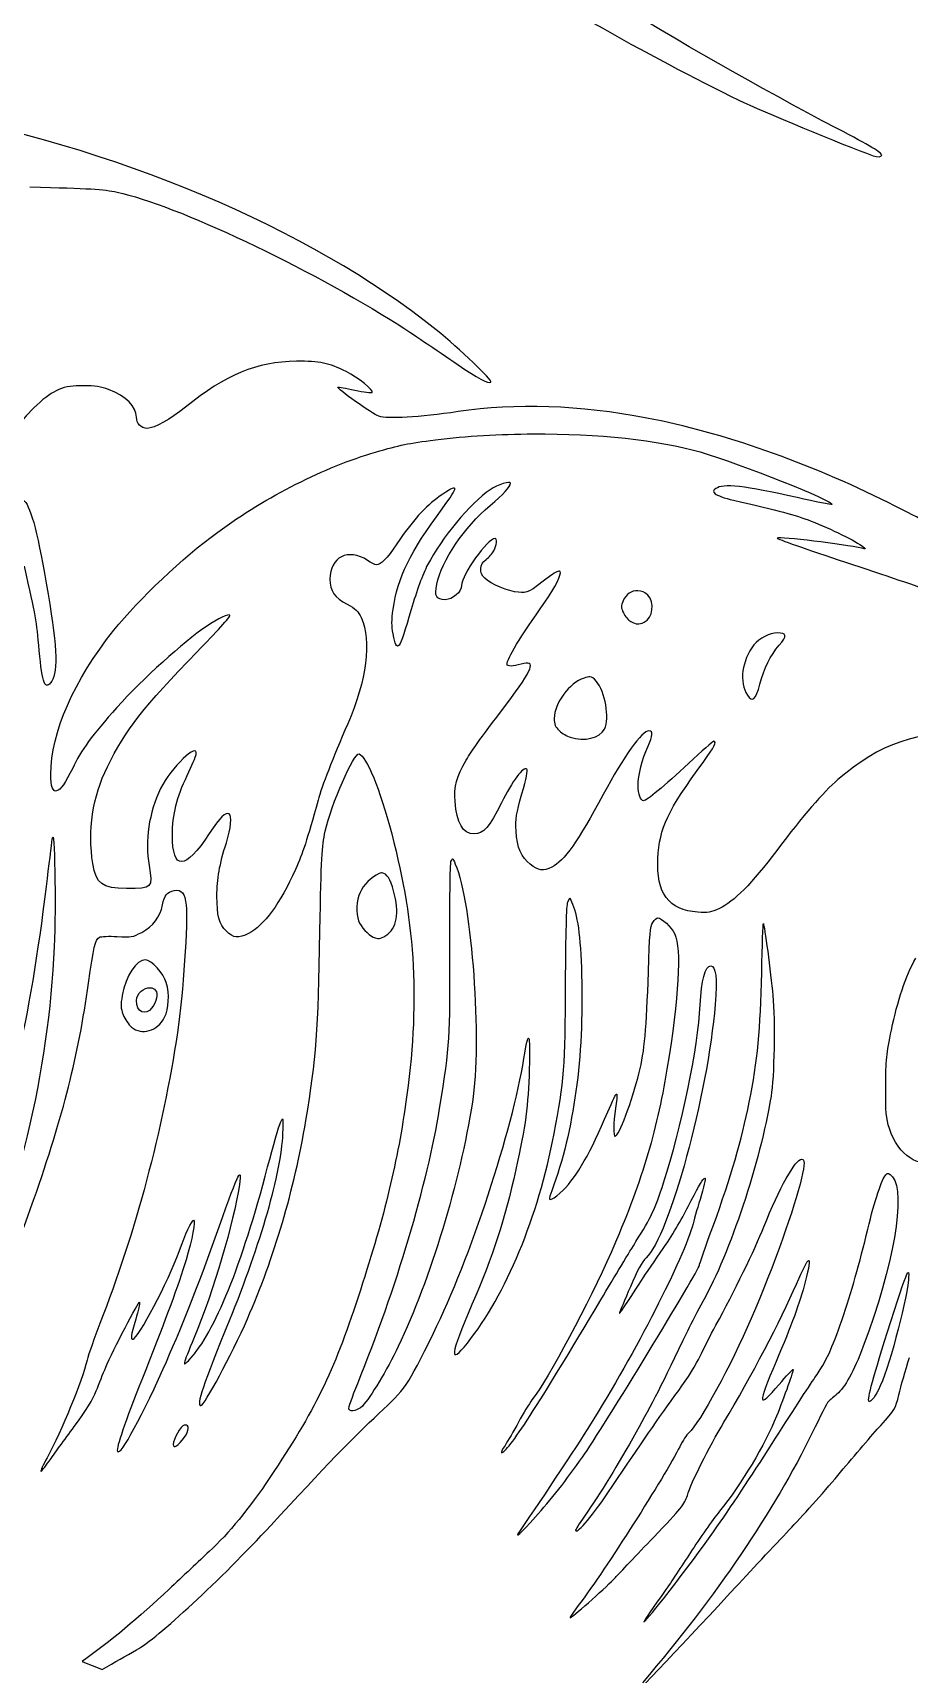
# Model space of a CAD drawing. Extents: x 61 to 2916, y 182 to 2969.
# Drawn here: x 2101 to 2477, y 1469 to 2173 of the extents above; entities that cross this region are included whole.
import ezdxf

# ---------------------------------------------------------------- set-up
doc = ezdxf.new("R2010")
doc.units = 0
doc.layers.add('Layer_1', color=7, linetype='CONTINUOUS')

msp = doc.modelspace()

# ---------------------------------------------------------------- linework, layer by layer
at = {"layer": 'Layer_1', "color": 7}
for points in [[(2315.228407, 2001.049758), (2315.229909, 2001.049843)], [(2250.096945, 1812.680553), (2250.096945, 1812.681999)], [(2330.046961, 1800.178054), (2330.846759, 1802.053065), (2332.028923, 1799.29761)], [(2476.160734, 1641.341642), (2476.159657, 1641.341642)], [(2165.830034, 1575.843603), (2165.828617, 1575.842355)]]:
    msp.add_lwpolyline(points, dxfattribs=at)
for points in [[(2315.229909, 2001.049843)], [(2360.052743, 1933.762031)], [(2419.962205, 1915.674071)], [(2339.496622, 1896.843376)], [(2280.576059, 1818.690815)], [(2148.887644, 1775.423611)], [(2150.920828, 1763.43529)], [(2165.828617, 1575.842355)]]:
    msp.add_lwpolyline(points, close=True, dxfattribs=at)
for points in [[(2445.619599, 2132.070328), (2377.638402, 2167.66775), (2307.848299, 2210.785539), (2262.244007, 2245.364641)], [(2285.494099, 2211.195657), (2313.579885, 2192.098334), (2366.180785, 2162.240435), (2403.391012, 2144.274054)], [(2403.391012, 2144.274054), (2413.42036, 2139.431444), (2447.297573, 2125.385844), (2460.994652, 2120.391211)], [(2273.603432, 2045.648597), (2218.575614, 2089.687763), (2136.170816, 2124.320977), (2048.611511, 2140.208961)], [(2464.744673, 2120.603526), (2464.744673, 2121.689454), (2459.925307, 2124.579441), (2445.619599, 2132.070328)], [(2460.994652, 2120.391211), (2462.862519, 2119.710128), (2464.744673, 2119.81708), (2464.744673, 2120.603526)], [(2099.241078, 2106.977398), (2125.106479, 2106.37614), (2130.673911, 2106.044769), (2136.741205, 2104.747943)], [(2136.741205, 2104.747943), (2161.664906, 2099.420238), (2218.506392, 2072.616112), (2257.491595, 2047.806336)], [(2257.491595, 2047.806336), (2262.604292, 2044.55306), (2273.582654, 2037.187805), (2282.991666, 2030.698346)], [(2297.038088, 2023.232064), (2297.834059, 2024.036), (2283.620534, 2037.631967), (2273.603432, 2045.648597)], [(2213.616443, 2032.196942), (2196.407056, 2031.992564), (2183.474597, 2026.633422), (2165.991298, 2012.461)], [(2234.991524, 2027.767199), (2227.387025, 2031.545199), (2223.66535, 2032.316055), (2213.616443, 2032.196942)], [(2282.991666, 2030.698346), (2291.148697, 2025.072718), (2296.201242, 2022.386741), (2297.038088, 2023.232064)], [(2122.116145, 2021.740865), (2113.720494, 2021.819669), (2109.33191, 2019.999877), (2102.359737, 2013.545057)], [(2133.030728, 2020.054784), (2129.93245, 2021.262064), (2127.137509, 2021.692705), (2122.116145, 2021.740865)], [(2248.907524, 2008.665624), (2246.312114, 2009.521973), (2230.829826, 2020.518052), (2231.407019, 2021.094876)], [(2231.407019, 2021.094876), (2231.545633, 2021.23349), (2234.800951, 2020.664915), (2238.643353, 2019.832179)], [(2246.122816, 2018.8229), (2246.976189, 2019.697334), (2240.077518, 2025.240672), (2234.991524, 2027.767199)], [(2144.986819, 2008.233481), (2144.978315, 2012.756144), (2140.562405, 2017.120322), (2133.030728, 2020.054784)], [(2238.643353, 2019.832179), (2242.485472, 2018.999613), (2245.850718, 2018.545104), (2246.122816, 2018.8229)], [(2363.920148, 2007.849697), (2335.107528, 2013.361768), (2307.677029, 2014.29641), (2282.991666, 2010.60654)], [(2102.359737, 2013.545057), (2094.695171, 2006.449151), (2092.742604, 2002.883779), (2091.325021, 1993.407727)], [(2149.618673, 2003.430244), (2146.978447, 2003.430244), (2144.986819, 2005.489507), (2144.986819, 2008.233481)], [(2165.991298, 2012.461), (2159.787429, 2007.431727), (2152.531224, 2003.430244), (2149.618673, 2003.430244)], [(2282.991666, 2010.60654), (2266.188457, 2008.09532), (2252.925335, 2007.339629), (2248.907524, 2008.665624)], [(2467.76908, 1971.451173), (2432.791965, 1988.898472), (2396.510228, 2001.615215), (2363.920148, 2007.849697)], [(2273.228294, 1998.487655), (2286.492238, 2000.155594), (2300.922132, 2000.990117), (2315.228407, 2001.049758)], [(2315.229909, 2001.049843), (2342.542317, 2001.163512), (2369.400414, 1998.452052), (2386.811203, 1993.325636)], [(2179.851568, 1958.926535), (2200.984542, 1974.341415), (2225.660805, 1986.849584), (2247.548052, 1993.240568)], [(2247.548052, 1993.240568), (2257.912938, 1996.267128), (2261.668062, 1997.033789), (2273.228294, 1998.487655)], [(2386.811203, 1993.325636), (2404.015572, 1988.259824), (2444.634585, 1972.082337), (2443.357261, 1970.805099)], [(2276.16681, 1968.924135), (2283.671841, 1979.02795), (2283.403201, 1980.1651), (2274.920214, 1974.207846)], [(2305.475466, 1979.870948), (2305.475466, 1981.073975), (2299.959285, 1979.312436), (2296.684919, 1977.064299)], [(2296.693678, 1970.334744), (2302.441705, 1975.175201), (2305.475466, 1978.470033), (2305.475466, 1979.870948)], [(2428.426058, 1973.739165), (2405.840097, 1978.837546), (2396.609753, 1979.859269), (2393.556802, 1977.596137)], [(2096.410874, 1972.578997), (2099.237648, 1971.06617), (2102.211031, 1960.369403), (2106.298603, 1937.018369)], [(2274.920214, 1974.207846), (2268.993263, 1970.045411), (2263.288436, 1963.680733), (2256.700415, 1953.883061)], [(2296.684919, 1977.064299), (2288.248731, 1971.271343), (2275.818941, 1956.349381), (2269.882608, 1944.887398)], [(2393.556802, 1977.596137), (2392.240388, 1976.620449), (2392.212183, 1976.403343), (2393.26384, 1975.334366)], [(2393.26384, 1975.334366), (2393.903367, 1974.684182), (2397.44728, 1973.464288), (2401.138879, 1972.624437)], [(2401.138879, 1972.624437), (2421.209679, 1968.057978), (2427.322414, 1966.407897), (2434.475863, 1963.619986)], [(2443.357261, 1970.805099), (2443.161386, 1970.609224), (2436.442461, 1971.929493), (2428.426058, 1973.739165)], [(2255.102293, 1925.815048), (2257.085985, 1939.53523), (2262.368562, 1950.347793), (2276.16681, 1968.924135)], [(2273.814273, 1936.54654), (2275.904519, 1946.733439), (2285.507252, 1960.914649), (2296.693678, 1970.334744)], [(2493.742339, 1957.688868), (2488.854573, 1960.628632), (2479.047603, 1965.825347), (2467.76908, 1971.451173)], [(2135.287935, 1916.798976), (2146.093581, 1930.264067), (2164.79564, 1947.944261), (2179.851568, 1958.926535)], [(2434.475863, 1963.619986), (2442.589637, 1960.457674), (2454.102529, 1954.808661), (2456.655164, 1952.737605)], [(2244.149556, 1946.766831), (2235.913496, 1952.192331), (2227.898, 1948.218316), (2228.011386, 1938.767294)], [(2256.700415, 1953.883061), (2252.373938, 1947.44865), (2249.899625, 1944.924079), (2247.920129, 1944.924079)], [(2298.892463, 1956.174114), (2295.604547, 1956.174114), (2284.475409, 1940.647548), (2284.475409, 1936.060255)], [(2294.987216, 1947.182845), (2296.230722, 1948.068391), (2297.749615, 1949.761445), (2298.362212, 1950.946075)], [(2298.362212, 1950.946075), (2299.554411, 1953.2515), (2299.850604, 1956.174114), (2298.892463, 1956.174114)], [(2419.902138, 1956.335292), (2419.517164, 1956.104835), (2432.679769, 1951.466291), (2449.15223, 1946.027184)], [(2456.225941, 1951.989115), (2448.554912, 1953.730698), (2421.048728, 1957.021846), (2419.902138, 1956.335292)], [(2456.655164, 1952.737605), (2458.047547, 1951.607429), (2458.030595, 1951.579451), (2456.225941, 1951.989115)], [(2103.267847, 1908.093411), (2102.073011, 1921.449822), (2101.930513, 1922.261922), (2096.92508, 1944.338184)], [(2247.920129, 1944.924079), (2247.384096, 1944.924079), (2245.687668, 1945.753725), (2244.149556, 1946.766831)], [(2269.882608, 1944.887398), (2267.78913, 1940.845181), (2265.183686, 1933.735924), (2262.833785, 1925.648115)], [(2294.415863, 1939.098353), (2291.871704, 1941.488222), (2292.130082, 1945.148385), (2294.987216, 1947.182845)], [(2449.15223, 1946.027184), (2465.624663, 1940.588021), (2481.88308, 1935.086211), (2485.282681, 1933.801546)], [(2106.298603, 1937.018369), (2110.843688, 1911.053981), (2111.487579, 1899.339686), (2108.608676, 1894.946397)], [(2228.011386, 1938.767294), (2228.072898, 1933.675999), (2230.076007, 1930.733571), (2235.354672, 1927.983105)], [(2277.499778, 1929.924022), (2273.58101, 1929.924022), (2272.758932, 1931.404222), (2273.814273, 1936.54654)], [(2308.851965, 1933.082196), (2304.721646, 1933.422921), (2297.05691, 1936.617407), (2294.415863, 1939.098353)], [(2322.769467, 1940.252596), (2313.051166, 1932.861546), (2312.840948, 1932.75312), (2308.851965, 1933.082196)], [(2320.121049, 1928.799032), (2324.619363, 1935.168104), (2327.589599, 1941.110391), (2326.71284, 1941.987065)], [(2326.71284, 1941.987065), (2326.254505, 1942.445768), (2324.826888, 1941.817552), (2322.769467, 1940.252596)], [(2284.475409, 1936.060255), (2284.475409, 1933.337598), (2280.595107, 1929.924022), (2277.499778, 1929.924022)], [(2353.773076, 1929.461208), (2352.808047, 1927.152637), (2352.825366, 1926.580377), (2353.934085, 1924.243374)], [(2360.052829, 1933.762031), (2357.495545, 1933.834881), (2354.960031, 1932.301843), (2353.773076, 1929.461208)], [(2364.393082, 1931.832793), (2363.129931, 1933.095944), (2361.587114, 1933.718434), (2360.052743, 1933.762031)], [(2362.740761, 1920.257566), (2366.554534, 1921.995153), (2367.513469, 1928.712405), (2364.393082, 1931.832793)], [(2171.028762, 1907.567498), (2179.006614, 1915.766765), (2185.33362, 1922.799288), (2185.089896, 1923.194467)], [(2185.089896, 1923.194467), (2184.587312, 1924.007786), (2180.105298, 1921.901609), (2174.976557, 1918.442537)], [(2235.354672, 1927.983105), (2239.098372, 1926.032551), (2240.063629, 1925.092892), (2241.468909, 1922.034299)], [(2255.102293, 1915.278439), (2254.421976, 1918.674667), (2254.421664, 1921.107906), (2255.102293, 1925.815048)], [(2262.833785, 1925.648115), (2257.604925, 1907.652339), (2256.839908, 1906.625656), (2255.102293, 1915.278439)], [(2303.975452, 1902.19733), (2303.975452, 1904.636862), (2309.595977, 1913.897537), (2320.121049, 1928.799032)], [(2353.934085, 1924.243374), (2354.619221, 1922.799996), (2356.063562, 1921.13903), (2357.143566, 1920.552002)], [(2108.226338, 1855.046791), (2108.226338, 1872.75913), (2118.187881, 1895.489602), (2135.287935, 1916.798976)], [(2174.976557, 1918.442537), (2164.979326, 1911.699716), (2147.750182, 1896.086693), (2136.625325, 1883.690437)], [(2241.468909, 1922.034299), (2245.912598, 1912.361891), (2243.717782, 1895.318984), (2235.627139, 1876.673845)], [(2357.143566, 1920.552002), (2359.557614, 1919.240095), (2360.409825, 1919.195393), (2362.740761, 1920.257566)], [(2419.962205, 1915.674071), (2416.693848, 1915.674071), (2412.170136, 1913.35025), (2409.916302, 1910.514858)], [(2420.734194, 1910.366889), (2424.227623, 1914.44848), (2424.048954, 1915.674071), (2419.962205, 1915.674071)], [(2409.916302, 1910.514858), (2404.737672, 1903.999291), (2403.482855, 1894.476156), (2407.080315, 1888.985968)], [(2412.46219, 1893.679334), (2414.24635, 1900.475107), (2416.971502, 1905.970907), (2420.734194, 1910.366889)], [(2108.608676, 1894.946397), (2105.806393, 1890.669271), (2104.549677, 1893.761539), (2103.267847, 1908.093411)], [(2132.512014, 1858.224098), (2140.33688, 1874.087109), (2147.981263, 1883.879735), (2171.028762, 1907.567498)], [(2303.88463, 1885.298962), (2315.221207, 1900.289636), (2316.677567, 1904.270426), (2310.101481, 1902.299944)], [(2310.101481, 1902.299944), (2306.487523, 1901.217248), (2303.975452, 1901.175097), (2303.975452, 1902.19733)], [(2336.999036, 1896.267743), (2330.850132, 1894.425529), (2324.232886, 1885.468701), (2324.232886, 1878.988368)], [(2339.496622, 1896.843376), (2338.913108, 1896.834872), (2338.168813, 1896.618304), (2336.999036, 1896.267743)], [(2342.291591, 1894.852655), (2340.994085, 1896.30465), (2340.469079, 1896.859874), (2339.496622, 1896.843376)], [(2345.773454, 1874.423923), (2348.091663, 1879.063685), (2346.133852, 1890.552512), (2342.291591, 1894.852655)], [(2407.080315, 1888.985968), (2409.247154, 1885.678777), (2410.692544, 1886.93966), (2412.46219, 1893.679334)], [(2136.625325, 1883.690437), (2125.884535, 1871.72227), (2121.313201, 1865.446912), (2117.473945, 1857.397882)], [(2286.485179, 1861.079134), (2289.230032, 1865.791492), (2291.064025, 1868.345601), (2303.88463, 1885.298962)], [(2235.627139, 1876.673845), (2229.162426, 1861.776544), (2224.55237, 1849.906797), (2222.887294, 1843.872951)], [(2324.232886, 1878.988368), (2324.232886, 1876.403475), (2324.66106, 1875.374864), (2326.428723, 1873.723735)], [(2326.428723, 1873.723735), (2327.637136, 1872.594975), (2329.746516, 1871.313059), (2331.116249, 1870.874538)], [(2331.116249, 1870.874538), (2337.138161, 1868.947257), (2343.848724, 1870.572137), (2345.773454, 1874.423923)], [(2364.873641, 1873.67393), (2361.862982, 1873.67393), (2354.213383, 1863.017301), (2345.222653, 1846.298848)], [(2364.387327, 1866.827247), (2366.593766, 1871.658292), (2366.736547, 1873.67393), (2364.873641, 1873.67393)], [(2506.47609, 1873.643174), (2479.802557, 1873.693347), (2463.811533, 1868.178668), (2445.963216, 1852.773454)], [(2170.5937, 1863.471101), (2171.655249, 1869.296231), (2159.634641, 1857.832746), (2155.338779, 1848.923767)], [(2360.225629, 1850.217305), (2360.225629, 1854.661448), (2361.922227, 1861.429753), (2364.387327, 1866.827247)], [(2392.613429, 1869.173916), (2392.2767, 1869.173916), (2387.467142, 1864.938885), (2381.925902, 1859.76221)], [(2388.343447, 1860.47419), (2392.885697, 1866.685996), (2394.107887, 1869.173916), (2392.613429, 1869.173916)], [(2166.770487, 1854.54877), (2168.730368, 1858.673731), (2170.452023, 1862.689076), (2170.5937, 1863.471101)], [(2225.956318, 1830.553136), (2228.430121, 1841.953776), (2238.282076, 1864.450559), (2240.483186, 1863.724632)], [(2240.483186, 1863.724632), (2243.737681, 1862.651659), (2249.287991, 1849.054728), (2254.482723, 1829.428146)], [(2281.679023, 1843.383746), (2281.195402, 1849.779606), (2282.324247, 1853.935521), (2286.485179, 1861.079134)], [(2381.925902, 1859.76221), (2371.359869, 1849.891206), (2363.875587, 1843.673845), (2362.559202, 1843.673845)], [(2368.696909, 1818.86217), (2369.494241, 1832.359151), (2372.615904, 1838.971323), (2388.343447, 1860.47419)], [(2117.473945, 1857.397882), (2111.816003, 1845.536014), (2108.226338, 1844.623482), (2108.226338, 1855.046791)], [(2126.274697, 1816.673675), (2123.978031, 1830.903896), (2126.140051, 1845.306294), (2132.512014, 1858.224098)], [(2160.405667, 1829.048699), (2160.443085, 1837.747602), (2162.276766, 1845.090066), (2166.770487, 1854.54877)], [(2312.44231, 1857.258785), (2311.11487, 1858.586282), (2306.097673, 1851.881332), (2301.603866, 1842.775854)], [(2310.372445, 1846.648956), (2312.275207, 1853.282275), (2312.952236, 1856.748859), (2312.44231, 1857.258785)], [(2445.963216, 1852.773454), (2439.448527, 1847.150634), (2431.094262, 1837.464704), (2419.676528, 1822.298763)], [(2155.338779, 1848.923767), (2150.333885, 1838.540965), (2148.515113, 1826.44334), (2150.381733, 1815.923653)], [(2307.880784, 1830.671794), (2307.58306, 1836.094772), (2307.869445, 1837.922954), (2310.372445, 1846.648956)], [(2345.222653, 1846.298848), (2334.527869, 1826.411705), (2328.36825, 1817.723744), (2323.188429, 1815.216209)], [(2362.559202, 1843.673845), (2361.210927, 1843.673845), (2360.225629, 1846.436697), (2360.225629, 1850.217305)], [(2184.742708, 1838.039884), (2183.217664, 1838.982491), (2180.915159, 1836.691892), (2176.245094, 1829.586292)], [(2183.550282, 1825.651706), (2185.529466, 1831.916775), (2186.041575, 1837.237535), (2184.742708, 1838.039884)], [(2222.887294, 1843.872951), (2218.051742, 1826.350505), (2216.486474, 1821.568414), (2213.165166, 1814.14383)], [(2289.785483, 1829.423781), (2285.098126, 1829.423781), (2282.380855, 1834.102832), (2281.679023, 1843.383746)], [(2301.603866, 1842.775854), (2296.510304, 1832.454338), (2293.828296, 1829.423781), (2289.785483, 1829.423781)], [(2108.878308, 1827.178139), (2109.84348, 1834.384086), (2110.490518, 1798.257065), (2109.70444, 1781.05298)], [(2106.361674, 1806.928075), (2107.441989, 1815.796774), (2108.574802, 1824.909225), (2108.878308, 1827.178139)], [(2176.245094, 1829.586292), (2165.812714, 1813.714749), (2160.337551, 1813.52837), (2160.405667, 1829.048699)], [(2179.494118, 1802.798607), (2179.502622, 1810.171232), (2180.586055, 1816.268744), (2183.550282, 1825.651706)], [(2223.719492, 1787.803001), (2224.272618, 1819.784169), (2224.479633, 1823.748519), (2225.956318, 1830.553136)], [(2254.482723, 1829.428146), (2264.913685, 1790.019644), (2266.643193, 1756.450956), (2260.453497, 1713.517589)], [(2313.907146, 1816.429101), (2310.08949, 1819.289522), (2308.269585, 1823.58975), (2307.880784, 1830.671794)], [(2279.433438, 1779.706802), (2279.337343, 1799.59335), (2279.558162, 1816.635804), (2279.924173, 1817.580509)], [(2279.924173, 1817.580509), (2280.203386, 1818.300568), (2280.374685, 1818.696966), (2280.576059, 1818.690815)], [(2280.576059, 1818.690815), (2280.834862, 1818.682311), (2281.142848, 1818.009817), (2281.788894, 1816.503794)], [(2385.826812, 1795.842138), (2373.383217, 1796.735309), (2367.830299, 1804.197991), (2368.696909, 1818.86217)], [(2419.676528, 1822.298763), (2409.046885, 1808.179292), (2401.192653, 1800.240218), (2395.086126, 1797.444653)], [(2140.722506, 1806.009534), (2130.159421, 1806.110164), (2127.684626, 1807.936674), (2126.274697, 1816.673675)], [(2150.381733, 1815.923653), (2152.101774, 1806.228001), (2151.786702, 1805.90468), (2140.722506, 1806.009534)], [(2213.165166, 1814.14383), (2206.643674, 1799.56747), (2199.722582, 1790.114435), (2193.092325, 1786.732153)], [(2249.05691, 1812.400801), (2245.882381, 1810.95456), (2242.286791, 1807.400215), (2240.891773, 1804.329491)], [(2250.096945, 1812.681999), (2249.760925, 1812.659322), (2249.414587, 1812.563794), (2249.05691, 1812.400801)], [(2250.429422, 1812.680553), (2250.319721, 1812.689057), (2250.208886, 1812.689057), (2250.096945, 1812.680553)], [(2255.307352, 1804.969613), (2253.901335, 1810.040469), (2252.332694, 1812.542392), (2250.429422, 1812.680553)], [(2281.788894, 1816.503794), (2288.951556, 1799.810768), (2293.215557, 1740.393941), (2289.126312, 1714.298423)], [(2323.188429, 1815.216209), (2319.352319, 1813.358971), (2317.720068, 1813.572336), (2313.907146, 1816.429101)], [(2073.897678, 1668.552625), (2090.416401, 1710.856727), (2099.240709, 1748.472055), (2106.361674, 1806.928075)], [(2156.153374, 1798.944583), (2156.93143, 1803.166574), (2157.99366, 1804.466858), (2161.18806, 1805.105789)], [(2161.18806, 1805.105789), (2164.401226, 1805.748377), (2165.729772, 1804.133701), (2166.344325, 1798.839133)], [(2183.604509, 1787.64616), (2180.452912, 1790.797757), (2179.494118, 1794.372256), (2179.494118, 1802.798607)], [(2240.891773, 1804.329491), (2239.35196, 1800.939244), (2239.071074, 1795.358121), (2240.279487, 1792.159497)], [(2251.917729, 1785.838699), (2256.718472, 1788.766047), (2257.919912, 1795.54861), (2255.307352, 1804.969613)], [(2147.225119, 1787.193635), (2152.132756, 1789.788195), (2155.21309, 1793.842318), (2156.153374, 1798.944583)], [(2166.344325, 1798.839133), (2167.146306, 1791.930797), (2164.969263, 1760.601854), (2162.554704, 1744.302873)], [(2329.109455, 1765.30293), (2329.198464, 1786.6813), (2329.529098, 1798.963348), (2330.046961, 1800.178054)], [(2332.028923, 1799.29761), (2334.49666, 1793.547343), (2335.676188, 1783.660068), (2336.045487, 1765.614941)], [(2395.086126, 1797.444653), (2391.437359, 1795.773653), (2390.066662, 1795.537696), (2385.826812, 1795.842138)], [(2240.279487, 1792.159497), (2241.226886, 1789.651933), (2244.504257, 1786.018869), (2246.607627, 1785.142933)], [(2364.609961, 1770.284836), (2365.115323, 1786.47505), (2365.413756, 1789.826066), (2366.492257, 1791.472405)], [(2366.492257, 1791.472405), (2367.197008, 1792.547986), (2368.156511, 1793.428033), (2368.623605, 1793.428033)], [(2368.623605, 1793.428033), (2370.386193, 1793.428033), (2374.394707, 1789.596345), (2375.912721, 1786.461189)], [(2413.263434, 1770.005083), (2413.509198, 1781.666342), (2413.817184, 1791.098826), (2413.950441, 1790.965625)], [(2413.950441, 1790.965625), (2414.391145, 1790.524978), (2417.120548, 1769.954003), (2418.0432, 1760.120274)], [(2124.382225, 1765.370281), (2126.538235, 1780.82513), (2127.319522, 1784.119282), (2129.059518, 1785.093014)], [(2129.059518, 1785.093014), (2129.761832, 1785.485047), (2133.211692, 1785.629274), (2136.725076, 1785.413812)], [(2136.725076, 1785.413812), (2142.712717, 1785.044712), (2143.370555, 1785.156142), (2147.225119, 1787.193635)], [(2193.092325, 1786.732153), (2188.750796, 1784.517154), (2186.518477, 1784.732191), (2183.604509, 1787.64616)], [(2217.635926, 1706.427749), (2222.161764, 1733.568688), (2222.968592, 1744.356505), (2223.719492, 1787.803001)], [(2246.607627, 1785.142933), (2248.826822, 1784.218694), (2249.382726, 1784.29265), (2251.917729, 1785.838699)], [(2375.912721, 1786.461189), (2378.887096, 1780.31648), (2377.687158, 1759.343636), (2372.599208, 1728.552824)], [(2109.70444, 1781.05298), (2107.242854, 1727.173878), (2094.069081, 1672.210237), (2071.013389, 1619.629605)], [(2148.887644, 1775.423611), (2144.82924, 1775.423611), (2140.481844, 1768.789612), (2138.894466, 1760.176004)], [(2157.78364, 1765.66038), (2156.688953, 1769.523419), (2151.312407, 1775.423611), (2148.887644, 1775.423611)], [(2275.021326, 1711.673419), (2279.546597, 1739.971748), (2279.620553, 1741.100196), (2279.433438, 1779.706802)], [(2468.879499, 1745.299056), (2471.450502, 1757.702683), (2475.070526, 1768.430121), (2479.300398, 1776.178082)], [(2360.675375, 1727.05281), (2362.995739, 1736.317283), (2363.83919, 1745.591082), (2364.609961, 1770.284836)], [(2386.811146, 1756.105128), (2387.320023, 1766.45757), (2389.042784, 1772.802973), (2391.343418, 1772.802973)], [(2391.343418, 1772.802973), (2393.588181, 1772.802973), (2394.174388, 1767.729508), (2393.256527, 1756.254543)], [(2407.884507, 1714.302788), (2411.457277, 1732.122844), (2412.74662, 1745.474833), (2413.263434, 1770.005083)], [(2100.852381, 1672.302647), (2113.795102, 1709.43339), (2120.006935, 1734.005707), (2124.382225, 1765.370281)], [(2144.982312, 1757.993348), (2144.982312, 1761.075184), (2148.274224, 1763.580707), (2150.920828, 1763.43529)], [(2150.920828, 1763.43529), (2151.803058, 1763.386534), (2152.61306, 1763.04371), (2153.206013, 1762.329321)], [(2153.206013, 1762.329321), (2154.365047, 1760.932686), (2153.611681, 1757.358754), (2151.625438, 1754.833644)], [(2157.026306, 1750.761435), (2158.904009, 1754.441923), (2159.21772, 1760.600805), (2157.78364, 1765.66038)], [(2336.045487, 1765.614941), (2336.764355, 1730.488439), (2332.126492, 1699.514991), (2322.324256, 1673.971096)], [(2324.174379, 1700.856888), (2328.51568, 1723.512043), (2328.959247, 1729.310158), (2329.109455, 1765.30293)], [(2138.894466, 1760.176004), (2138.105837, 1755.895363), (2138.155783, 1754.838689), (2139.289928, 1751.868822)], [(2151.625438, 1754.833644), (2148.744834, 1751.17161), (2144.982312, 1752.960986), (2144.982312, 1757.993348)], [(2393.256527, 1756.254543), (2390.172593, 1717.703807), (2373.613448, 1656.976576), (2363.600682, 1647.499844)], [(2371.150501, 1679.802661), (2378.878904, 1703.403145), (2385.903291, 1737.627999), (2386.811146, 1756.105128)], [(2418.0432, 1760.120274), (2419.047235, 1749.417724), (2418.604292, 1725.000888), (2417.259532, 1716.927792)], [(2139.289928, 1751.868822), (2140.004545, 1749.997411), (2141.604084, 1747.613608), (2142.843678, 1746.570512)], [(2142.843678, 1746.570512), (2147.279941, 1742.837527), (2153.996372, 1744.821955), (2157.026306, 1750.761435)], [(2162.554704, 1744.302873), (2156.394489, 1702.716733), (2144.480691, 1657.992375), (2129.289494, 1619.427466)], [(2311.175333, 1733.052838), (2313.211068, 1746.055852), (2313.96211, 1744.601221), (2313.500033, 1728.552824)], [(2466.431718, 1721.052923), (2466.488694, 1732.312993), (2466.775278, 1735.147619), (2468.879499, 1745.299056)], [(2272.421296, 1615.302448), (2288.087865, 1646.937477), (2306.408549, 1702.603489), (2311.175333, 1733.052838)], [(2313.500033, 1728.552824), (2313.039402, 1712.560751), (2311.953842, 1704.446779), (2307.728535, 1685.427693)], [(2372.599208, 1728.552824), (2368.006501, 1700.759234), (2361.448641, 1679.2323), (2348.634301, 1649.875767)], [(2350.386231, 1699.677728), (2351.93313, 1699.677728), (2357.584695, 1714.714068), (2360.675375, 1727.05281)], [(2347.165185, 1710.138171), (2349.145191, 1714.860166), (2350.900097, 1718.32437), (2351.061673, 1717.835959)], [(2468.025446, 1703.036737), (2466.570984, 1707.654418), (2466.374996, 1709.876135), (2466.431718, 1721.052923)], [(2239.891367, 1593.709155), (2256.444587, 1634.308807), (2269.846976, 1679.313825), (2275.021326, 1711.673419)], [(2260.453497, 1713.517589), (2256.628641, 1686.988057), (2250.784321, 1663.233226), (2240.071594, 1630.677501)], [(2289.126312, 1714.298423), (2283.811958, 1680.38317), (2270.997619, 1638.216917), (2257.304026, 1609.586622)], [(2350.547523, 1711.731927), (2349.573819, 1705.454839), (2349.496717, 1699.677728), (2350.386231, 1699.677728)], [(2351.061673, 1717.835959), (2351.224665, 1717.347548), (2350.992507, 1714.600909), (2350.547523, 1711.731927)], [(2417.259532, 1716.927792), (2412.50865, 1688.404222), (2399.727108, 1649.95182), (2387.96692, 1628.802491)], [(2392.532839, 1661.619457), (2400.112139, 1682.538981), (2404.612153, 1697.97943), (2407.884507, 1714.302788)], [(2192.609044, 1621.467992), (2204.082281, 1647.589306), (2212.707057, 1676.867971), (2217.635926, 1706.427749)], [(2201.253097, 1686.552682), (2203.63055, 1695.6278), (2206.118753, 1704.234067), (2206.784387, 1705.677756)], [(2206.784387, 1705.677756), (2207.973213, 1708.257831), (2207.987981, 1708.174492), (2207.667665, 1700.802717)], [(2328.098674, 1676.638563), (2333.937524, 1682.385286), (2339.978712, 1692.999565), (2347.165185, 1710.138171)], [(2207.667665, 1700.802717), (2206.936919, 1683.98783), (2198.254004, 1653.589192), (2184.744295, 1620.552484)], [(2286.957008, 1610.989946), (2303.588975, 1631.874207), (2317.299774, 1664.981499), (2324.174379, 1700.856888)], [(2486.387318, 1690.711489), (2481.96469, 1684.759621), (2471.584071, 1691.727883), (2468.025446, 1703.036737)], [(2167.907241, 1604.052413), (2178.573252, 1615.592263), (2190.201062, 1644.360266), (2201.253097, 1686.552682)], [(2178.748604, 1656.096955), (2188.220914, 1683.19013), (2190.507913, 1688.210416), (2189.121229, 1678.865155)], [(2307.728535, 1685.427693), (2302.910756, 1663.740317), (2297.876976, 1648.260354), (2288.915499, 1627.569047)], [(2381.697429, 1669.553145), (2389.181994, 1684.269226), (2390.584128, 1685.443595), (2387.219903, 1674.177657)], [(2414.176051, 1660.890015), (2420.758884, 1677.397768), (2427.745543, 1689.927707), (2430.368448, 1689.927707)], [(2430.368448, 1689.927707), (2431.795102, 1689.927707), (2431.781665, 1687.889789), (2430.320543, 1681.677671)], [(2458.770752, 1659.927593), (2461.65249, 1671.95217), (2464.805873, 1681.451551), (2466.489091, 1683.177686)], [(2466.489091, 1683.177686), (2467.461038, 1684.174492), (2467.786088, 1684.072133), (2469.34991, 1682.272354)], [(2189.121229, 1678.865155), (2186.6777, 1662.40202), (2178.173509, 1633.654115), (2169.763287, 1613.427466)], [(2322.324256, 1673.971096), (2321.343777, 1671.4154), (2324.072388, 1672.676282), (2328.098674, 1676.638563)], [(2359.261761, 1654.516408), (2365.845814, 1665.050268), (2367.409352, 1668.377869), (2371.150501, 1679.802661)], [(2430.320543, 1681.677671), (2427.289475, 1668.803436), (2418.683208, 1644.833341), (2408.705168, 1621.472357)], [(2469.34991, 1682.272354), (2475.247692, 1675.484518), (2469.833048, 1644.059509), (2456.840097, 1609.677445)], [(2056.82342, 1578.177345), (2070.721505, 1598.013408), (2087.343863, 1633.548071), (2100.852381, 1672.302647)], [(2370.932261, 1651.553088), (2374.195232, 1656.228227), (2379.03994, 1664.328253), (2381.697429, 1669.553145)], [(2387.219903, 1674.177657), (2386.049843, 1670.258662), (2384.50334, 1664.85856), (2383.783338, 1662.177601)], [(2163.24755, 1650.249346), (2165.963461, 1657.791228), (2168.696777, 1663.677615), (2169.482033, 1663.677615)], [(2169.482033, 1663.677615), (2170.471668, 1663.677615), (2168.882419, 1655.295286), (2166.273969, 1646.754188)], [(2383.783338, 1662.177601), (2379.838094, 1647.486408), (2359.023934, 1606.850472), (2339.418953, 1575.562547)], [(2156.440468, 1599.927423), (2163.709344, 1616.028233), (2172.321025, 1637.712519), (2178.748604, 1656.096955)], [(2386.488874, 1644.319588), (2386.488874, 1644.658897), (2389.208385, 1652.443992), (2392.532839, 1661.619457)], [(2393.616896, 1618.677473), (2401.332543, 1632.741895), (2410.266439, 1651.085229), (2414.176051, 1660.890015)], [(2447.712651, 1621.15893), (2451.664415, 1632.657961), (2455.239056, 1645.189601), (2458.770752, 1659.927593)], [(2143.507271, 1612.677445), (2145.615148, 1612.677445), (2158.656204, 1637.499608), (2163.24755, 1650.249346)], [(2348.634301, 1649.875767), (2339.430433, 1628.790812), (2321.538291, 1595.457485), (2314.667372, 1586.594314)], [(2344.191462, 1629.496868), (2350.085871, 1639.42757), (2356.867924, 1650.686534), (2359.261761, 1654.516408)], [(2361.614298, 1637.802519), (2363.476723, 1640.689898), (2367.669234, 1646.877552), (2370.932261, 1651.553088)], [(2428.105629, 1636.302533), (2433.747442, 1649.402521), (2435.160687, 1649.781259), (2431.909877, 1637.322017)], [(2166.273969, 1646.754188), (2162.810021, 1635.412735), (2157.995361, 1622.303875), (2148.938951, 1599.552399)], [(2336.355938, 1562.052299), (2344.689539, 1573.905634), (2386.488874, 1642.497784), (2386.488874, 1644.319588)], [(2363.600682, 1647.499844), (2361.944308, 1645.932195), (2359.796462, 1641.979751), (2356.876995, 1635.124791)], [(2470.165128, 1625.048132), (2473.862198, 1636.583788), (2475.633857, 1641.523372), (2476.160734, 1641.341642)], [(2476.159657, 1641.341642), (2476.399186, 1641.259154), (2476.379343, 1640.117638), (2476.170996, 1638.057468)], [(2352.192388, 1623.92748), (2351.807187, 1622.82874), (2354.784481, 1627.2131), (2361.614298, 1637.802519)], [(2356.876995, 1635.124791), (2354.517712, 1629.585281), (2352.410713, 1624.546228), (2352.192388, 1623.92748)], [(2397.023046, 1577.052328), (2408.728639, 1596.560959), (2421.356656, 1620.632506), (2428.105629, 1636.302533)], [(2431.909877, 1637.322017), (2429.551104, 1628.281254), (2425.981027, 1618.495885), (2419.427872, 1603.103144)], [(2476.170996, 1638.057468), (2475.043682, 1627.034885), (2467.401368, 1598.964775), (2463.32573, 1590.876144)], [(2131.810466, 1600.677416), (2134.781524, 1607.716714), (2146.062315, 1629.334555), (2146.334499, 1628.513895)], [(2146.334499, 1628.513895), (2146.461775, 1628.131783), (2145.703873, 1624.849622), (2144.651337, 1621.218939)], [(2240.071594, 1630.677501), (2229.32967, 1598.032457), (2221.672304, 1582.387715), (2202.1891, 1553.267591)], [(2288.915499, 1627.569047), (2279.549233, 1605.943779), (2278.959285, 1600.947871), (2286.957008, 1610.989946)], [(2301.639016, 1563.92731), (2304.119651, 1563.92731), (2317.62284, 1584.734837), (2344.191462, 1629.496868)], [(2387.96692, 1628.802491), (2385.902384, 1625.089915), (2383.000009, 1619.521151), (2381.517202, 1616.427466)], [(2144.651337, 1621.218939), (2142.538641, 1613.931071), (2142.37117, 1612.677445), (2143.507271, 1612.677445)], [(2184.744295, 1620.552484), (2173.549677, 1593.17709), (2170.536468, 1584.177374), (2172.565514, 1584.177374)], [(2172.565514, 1584.177374), (2174.106403, 1584.177374), (2185.721372, 1605.78725), (2192.609044, 1621.467992)], [(2408.705168, 1621.472357), (2400.217701, 1601.601202), (2386.607533, 1576.661967), (2382.006888, 1572.552314)], [(2436.070044, 1596.197868), (2441.162416, 1603.675687), (2443.21944, 1608.084057), (2447.712651, 1621.15893)], [(2459.147988, 1586.143178), (2458.833653, 1588.526556), (2461.659747, 1598.508622), (2470.165128, 1625.048132)], [(2129.289494, 1619.427466), (2126.933357, 1613.446345), (2124.46134, 1606.323595), (2123.796302, 1603.599803)], [(2169.763287, 1613.427466), (2164.630578, 1601.0828), (2164.48672, 1600.351771), (2167.907241, 1604.052413)], [(2248.863559, 1580.663139), (2260.563595, 1591.496339), (2260.814236, 1591.864362), (2272.421296, 1615.302448)], [(2381.517202, 1616.427466), (2370.148819, 1592.708182), (2366.214205, 1584.939953), (2359.438984, 1572.837933)], [(2386.786258, 1605.313636), (2388.166479, 1608.332826), (2391.240889, 1614.346291), (2393.616896, 1618.677473)], [(2257.304026, 1609.586622), (2252.423828, 1599.383283), (2245.404033, 1587.7233), (2241.890875, 1583.985524)], [(2456.840097, 1609.677445), (2452.681716, 1598.672664), (2449.082073, 1592.137282), (2445.464118, 1589.024548)], [(2123.796302, 1603.599803), (2121.584392, 1594.542232), (2112.90006, 1573.425699), (2106.60483, 1561.797379)], [(2127.758724, 1590.55237), (2128.855452, 1593.440033), (2130.678871, 1597.996088), (2131.810466, 1600.677416)], [(2148.938951, 1599.552399), (2141.074485, 1579.796217), (2136.720796, 1567.470912), (2136.769042, 1565.093317)], [(2136.769042, 1565.093317), (2136.859751, 1560.503161), (2145.744976, 1576.236486), (2156.440468, 1599.927423)], [(2377.623633, 1590.688575), (2381.282889, 1595.713284), (2385.406093, 1602.294728), (2386.786258, 1605.313636)], [(2419.427872, 1603.103144), (2411.315403, 1584.047773), (2411.512184, 1582.483923), (2420.67152, 1593.193503)], [(2426.708144, 1599.710572), (2427.000425, 1599.418319), (2422.878866, 1587.767691), (2419.621224, 1579.67736)], [(2420.67152, 1593.193503), (2423.854611, 1596.915178), (2426.572109, 1599.846636), (2426.708144, 1599.710572)], [(2472.076025, 1588.86045), (2472.888126, 1592.266599), (2474.933981, 1599.440061), (2476.621394, 1604.802434)], [(2236.123714, 1582.646604), (2235.877666, 1583.044844), (2237.572789, 1588.02315), (2239.891367, 1593.709155)], [(2417.719879, 1567.87502), (2425.417384, 1579.934831), (2433.674393, 1592.680657), (2436.070044, 1596.197868)], [(2118.27825, 1575.177345), (2123.395822, 1582.097531), (2126.396134, 1586.964208), (2127.758724, 1590.55237)], [(2314.667372, 1586.594314), (2313.476534, 1585.058838), (2310.879565, 1580.764847), (2308.895874, 1577.052328)], [(2349.113329, 1549.539539), (2361.230004, 1567.636966), (2368.928104, 1578.74816), (2377.623633, 1590.688575)], [(2441.771187, 1585.831196), (2441.444408, 1585.540559), (2438.372322, 1579.564909), (2434.943553, 1572.552314)], [(2445.464118, 1589.024548), (2443.760264, 1587.55838), (2442.098051, 1586.121748), (2441.771187, 1585.831196)], [(2463.32573, 1590.876144), (2461.619325, 1587.489809), (2459.315232, 1584.878696), (2459.147988, 1586.143178)], [(2464.281547, 1575.672418), (2470.403806, 1582.451239), (2470.645375, 1582.85977), (2472.076025, 1588.86045)], [(2202.603725, 1532.791917), (2225.814784, 1557.936438), (2238.533255, 1571.097909), (2248.863559, 1580.663139)], [(2241.890875, 1583.985524), (2239.970935, 1581.942816), (2236.986894, 1581.249941), (2236.123714, 1582.646604)], [(2419.621224, 1579.67736), (2414.683596, 1567.414049), (2404.652065, 1550.689161), (2395.114303, 1538.816834)], [(2107.523287, 1560.356014), (2109.319919, 1562.939319), (2114.159695, 1569.608638), (2118.27825, 1575.177345)], [(2160.767596, 1567.464732), (2160.721108, 1565.44249), (2163.03532, 1566.962006), (2165.566411, 1570.614118)], [(2165.425784, 1575.796717), (2164.048199, 1575.542165), (2160.821455, 1569.768739), (2160.767596, 1567.464732)], [(2165.828617, 1575.842355), (2165.703325, 1575.833851), (2165.568395, 1575.825347), (2165.425784, 1575.796717)], [(2165.566411, 1570.614118), (2167.638459, 1573.602525), (2167.710827, 1575.913874), (2165.830034, 1575.843603)], [(2308.895874, 1577.052328), (2306.912211, 1573.340064), (2304.306313, 1568.868), (2303.103909, 1567.114794)], [(2339.418953, 1575.562547), (2334.966561, 1568.45672), (2314.572355, 1537.674128), (2309.335387, 1530.155207)], [(2359.438984, 1572.837933), (2351.421759, 1558.516691), (2344.144945, 1546.719624), (2337.148394, 1536.703032)], [(2434.943553, 1572.552314), (2418.47282, 1538.868283), (2394.003997, 1502.823184), (2362.13766, 1465.301995)], [(2382.006888, 1572.552314), (2381.083018, 1571.727401), (2379.307843, 1569.027165), (2378.062013, 1566.552314)], [(2381.330086, 1545.641577), (2383.108095, 1551.387563), (2390.492257, 1566.168076), (2397.023046, 1577.052328)], [(2447.079871, 1555.61426), (2453.065868, 1562.798097), (2460.806544, 1571.824658), (2464.281547, 1575.672418)], [(2303.103909, 1567.114794), (2301.9004, 1565.361815), (2301.241881, 1563.92731), (2301.639016, 1563.92731)], [(2378.062013, 1566.552314), (2371.632761, 1553.77902), (2346.088526, 1513.685013), (2335.089216, 1499.101877)], [(2369.538093, 1499.427097), (2385.579659, 1519.459885), (2398.843914, 1538.302798), (2417.719879, 1567.87502)], [(2106.60483, 1561.797379), (2104.965549, 1558.769146), (2103.767341, 1556.147515), (2103.940312, 1555.974658)], [(2103.940312, 1555.974658), (2104.114359, 1555.80061), (2105.726966, 1557.772623), (2107.523287, 1560.356014)], [(2316.13955, 1536.402814), (2322.538216, 1543.491463), (2329.651441, 1552.515643), (2336.355938, 1562.052299)], [(2202.1891, 1553.267591), (2193.229068, 1539.875691), (2184.649845, 1529.416921), (2176.171988, 1521.552172)], [(2333.379352, 1530.536071), (2334.48603, 1529.429649), (2340.558512, 1536.763184), (2349.113329, 1549.539539)], [(2426.155925, 1532.031635), (2431.678116, 1537.818072), (2441.094158, 1548.429856), (2447.079871, 1555.61426)], [(2366.898463, 1527.741102), (2378.735073, 1540.083528), (2380.155717, 1541.845124), (2381.330086, 1545.641577)], [(2309.335387, 1530.155207), (2306.94634, 1526.725218), (2309.618285, 1529.178725), (2316.13955, 1536.402814)], [(2337.148394, 1536.703032), (2334.901392, 1533.486039), (2333.203604, 1530.711791), (2333.379352, 1530.536071)], [(2395.114303, 1538.816834), (2392.125159, 1535.096066), (2386.535022, 1527.158268), (2382.690947, 1521.177147)], [(2145.051222, 1479.382064), (2153.912352, 1484.279809), (2181.190234, 1509.594266), (2202.603725, 1532.791917)], [(2401.912683, 1506.156567), (2409.724113, 1514.601287), (2420.633422, 1526.245311), (2426.155925, 1532.031635)], [(2176.171988, 1521.552172), (2172.169966, 1517.839568), (2164.439919, 1510.583306), (2158.993698, 1505.427097)], [(2350.443775, 1510.385589), (2352.273856, 1512.401907), (2359.677945, 1520.211975), (2366.898463, 1527.741102)], [(2382.690947, 1521.177147), (2378.8469, 1515.195742), (2374.078841, 1508.024066), (2372.09566, 1505.239613)], [(2331.118007, 1493.122344), (2333.384908, 1494.504521), (2347.359982, 1506.987716), (2350.443775, 1510.385589)], [(2158.993698, 1505.427097), (2146.185538, 1493.301069), (2133.558569, 1482.829826), (2121.618068, 1474.365009)], [(2356.623945, 1458.176949), (2357.015439, 1458.176949), (2382.772245, 1485.464156), (2401.912683, 1506.156567)], [(2372.09566, 1505.239613), (2360.458099, 1488.899247), (2359.66723, 1487.099978), (2369.538093, 1499.427097)], [(2335.089216, 1499.101877), (2332.357034, 1495.478934), (2330.569529, 1492.787854), (2331.118007, 1493.122344)], [(2130.311954, 1470.99435), (2135.736349, 1474.155075), (2140.353292, 1476.785407), (2145.051222, 1479.382064)], [(2121.618068, 1474.365009), (2124.513753, 1473.234747), (2127.410118, 1472.106385), (2130.311954, 1470.99435)], [(2476.102992, 1435.515728), (2499.047509, 1446.959257), (2506.500751, 1452.332033), (2526.259399, 1471.665227)]]:
    msp.add_open_spline(points, degree=3, dxfattribs=at)

doc.saveas('drawing.dxf')
